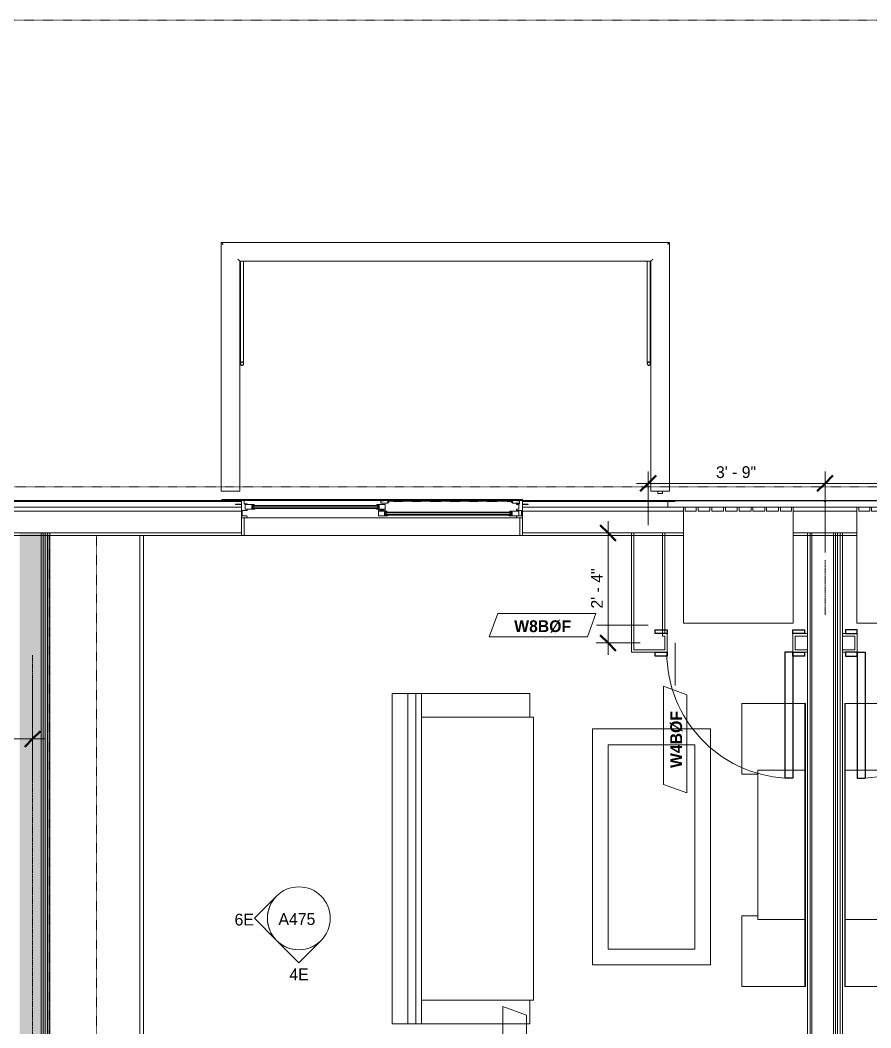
# Model space of a CAD drawing. Header units: inches. Extents: x -4010 to -1814, y 9846 to 12241.
# Drawn here: x -3341.9 to -3125.5, y 11984.5 to 12240.7 of the extents above; entities that cross this region are included whole.
import ezdxf

# ---------------------------------------------------------------- set-up
doc = ezdxf.new("R2010")
doc.units = ezdxf.units.IN
doc.header["$MEASUREMENT"] = 0
for name, pattern in [('Aligning Line 1_8_', [0.25, 0.125, -0.125]), ('Aligning Line 1_8__2_', [0.25, 0.125, -0.125]), ('Dash', [0.25, 0.125, -0.125]), ('Dash 3_32_', [0.1875, 0.09375, -0.09375])]:
    doc.linetypes.add(name, pattern=pattern)
for name, color, linetype, lineweight in [('0-1', 7, 'Continuous', 5), ('0-2', 7, 'Continuous', 9), ('A-ANNO-DIMS', 211, 'Continuous', 9), ('A-ANNO-DIMS-32', 211, 'Continuous', 9), ('A-DETL-1', 90, 'Dash 3_32_', 18), ('A-DETL-GENF-1', 7, 'Continuous', 9), ('A-DETL-GENF-2', 92, 'Continuous', 18), ('A-DETL-GENF-HDLN-1', 7, 'Dash', 9), ('A-DETL-GENF-HDLN-2', 1, 'Continuous', 18), ('A-DOOR', 31, 'Continuous', 18), ('A-DOOR-1', 7, 'Continuous', 9), ('A-DOOR-3', 31, 'Continuous', 9), ('A-DOOR-4', 31, 'Continuous', 30), ('A-DOOR-FRAM-1', 7, 'Continuous', 9), ('A-DOOR-FRAM-3', 31, 'Continuous', 30), ('A-FLOR-HRAL-1', 7, 'Continuous', 9), ('A-GENM-1', 7, 'Continuous', 9), ('A-GLAZ-2', 7, 'Continuous', 9), ('A-WALL', 113, 'Continuous', 18), ('A-WALL-1', 7, 'Continuous', 9), ('A-WALL-2', 250, 'Continuous', 18), ('A-WALL-3', 113, 'Continuous', 9), ('A-WALL-IDEN', 211, 'Continuous', 9), ('G-ANNO-SYMB', 111, 'Aligning Line 1_8_', 9), ('G-ANNO-SYMB-2', 147, 'Aligning Line 1_8__2_', 9), ('G-ANNO-SYMB-3', 111, 'Continuous', 9), ('I-FURN', 30, 'Continuous', 9), ('I-WALL-2', 241, 'Continuous', 5), ('I-WALL-3', 7, 'Continuous', 9), ('I-WALL-4', 2, 'Continuous', 9), ('Q-CASE', 31, 'Continuous', 9), ('Q-CASE-HDLN', 31, 'Dash', 9), ('S-BEAM-1', 7, 'Continuous', 9)]:
    doc.layers.add(name, color=color, linetype=linetype, lineweight=lineweight)
doc.styles.add('Century Gothic', font='ufonts.com_century-gothic.ttf', dxfattribs={"height": 3})
doc.styles.add('Century Gothic_B_1', font='GOTHICB.TTF', dxfattribs={"height": 3})
doc.dimstyles.new('OD_1__HACK_2', dxfattribs={"dimscale": 12, "dimtxt": 3.132505, "dimasz": 0.333333, "dimexe": 0.25, "dimexo": 0.166667, "dimgap": 0.041667, "dimtad": 1, "dimdec": 4, "dimrnd": 0.0625, "dimzin": 3, "dimdsep": 46, "dimlunit": 4, "dimtxsty": 'Century Gothic', "dimblk1": 'OBLIQUE', "dimblk2": 'OBLIQUE', "dimsah": 1, "dimcen": 0.09, "dimdle": 0.25, "dimazin": 0, "dimtfac": 1, "dimtdec": 4, "dimtix": 1, "dimtmove": 0, "dimatfit": 3, "dimfxl": 1, "dimtvp": 1, "dimtfill": 1, "dimfrac": 2, "dimtolj": 1, "dimtzin": 0, "dimarcsym": 2})
doc.dimstyles.new('OD_1__HACK_2_1', dxfattribs={"dimscale": 12, "dimtxt": 3.132505, "dimasz": 0.333333, "dimexe": 0.25, "dimexo": 0.166667, "dimgap": 0.041667, "dimtad": 1, "dimdec": 4, "dimrnd": 0.0625, "dimzin": 3, "dimdsep": 46, "dimlunit": 4, "dimtxsty": 'Century Gothic', "dimblk1": 'OBLIQUE', "dimblk2": 'OBLIQUE', "dimsah": 1, "dimcen": 0.09, "dimdle": 0.25, "dimazin": 0, "dimtfac": 1, "dimtdec": 4, "dimtix": 1, "dimtmove": 0, "dimatfit": 3, "dimfxl": 1, "dimtvp": 1, "dimtfill": 1, "dimfrac": 2, "dimtolj": 1, "dimtzin": 0, "dimarcsym": 2})

# ---------------------------------------------------------------- blocks, each defined once
blk = doc.blocks.new('Door-Sliding-Marvin-2_Panel_Patio_Door-Essential - ESSPD60610 - 2nd floor-3086103-UNIT PLANS - 2ND _ 3RD FLOOR')
at = {"layer": 'A-DETL-GENF-1'}
for p, q in [((-32.87, 2.97), (-32.87, 2.52)), ((-32.61, 2.97), (-32.61, 2.52))]:
    blk.add_line(p, q, dxfattribs=at)
at = {"layer": 'A-DETL-GENF-2'}
for p, q in [((-37.25, 3.44), (-37.25, 3.48)), ((-35.75, 3.48), (-37.25, 3.48)), ((-35.91, 3.44), (-37.25, 3.44)), ((-35.91, 3.44), (-35.91, 3.33)), ((-35.75, 3.33), (-35.91, 3.33)), ((-35, 4.53), (-35.75, 4.53)), ((-35.75, 4.53), (-35.75, 0.06)), ((-35, 3.56), (-35, 4.53)), ((-34.25, 3.56), (-35, 3.56)), ((-34.81, 3.44), (-32.46, 3.44)), ((-34.81, 2.19), (-34.81, 3.44)), ((-34.25, 3.44), (-34.25, 3.56)), ((-32.38, 3.12), (-33.09, 3.12)), ((-33.09, 3.12), (-33.09, 2.37)), ((-32.98, 2.97), (-32.98, 3.12)), ((-32.46, 3.44), (-32.38, 3.12)), ((-35.75, 0.06), (-34.25, 0.06)), ((-35.06, 0.03), (-35.75, 0.03)), ((-35.75, 0.03), (-35.75, -4.44)), ((-35.5, 1.88), (-35.5, 0.5)), ((-35.5, 1.88), (-34.25, 1.88)), ((-35.5, 0.5), (-34.39, 0.5)), ((-35.06, -4.44), (-35.06, 0.03)), ((-32.41, 2.19), (-34.81, 2.19)), ((-34.39, 0.5), (-34.25, 0.35)), ((-34.25, 1.88), (-34.25, 2.19)), ((-34.25, 0.06), (-34.25, 0.35)), ((-33.09, 2.37), (-32.34, 2.37)), ((-32.98, 2.52), (-32.98, 2.37)), ((-32.34, 2.25), (-32.41, 2.19)), ((-32.34, 2.37), (-32.34, 2.25)), ((35.06, 0.03), (35.06, -4.44)), ((35.75, 0.03), (35.06, 0.03)), ((35.75, -4.44), (35.75, 0.03)), ((-35.75, -4.44), (-35.06, -4.44)), ((35.06, -4.44), (35.75, -4.44))]:
    blk.add_line(p, q, dxfattribs=at)
at = {"layer": 'A-DETL-GENF-HDLN-1'}
blk.add_line((1.75, 4.19), (33.01, 4.19), dxfattribs=at)
at = {"layer": 'A-DETL-GENF-HDLN-2'}
for p, q in [((-32.87, 2.97), (-32.87, 2.52)), ((-32.61, 2.97), (-32.61, 2.52)), ((-1.29, 3.44), (-1.38, 3.12)), ((-1.38, 3.12), (-0.66, 3.12)), ((0.87, 3.44), (-1.29, 3.44)), ((-1.14, 2.97), (-1.14, 2.52)), ((-0.88, 2.97), (-0.88, 2.52)), ((-0.77, 2.97), (-0.77, 3.12)), ((-0.66, 3.12), (-0.66, 2.37)), ((-0.24, 4.3), (-0.24, 3.78)), ((0.34, 4.3), (-0.24, 4.3)), ((-0.24, 3.78), (1.51, 3.78)), ((0.6, 4.61), (0.34, 4.3)), ((1.35, 4.61), (0.6, 4.61)), ((0.87, 1.97), (0.87, 3.44)), ((1.35, 4.3), (1.35, 4.61)), ((1.35, 4.3), (1.51, 4.3)), ((1.51, 3.94), (1.51, 4.3)), ((1.71, 3.94), (1.51, 3.94)), ((1.51, 3.9), (1.75, 3.9)), ((1.51, 3.78), (1.51, 3.9)), ((1.64, 4.08), (1.64, 4.19)), ((1.75, 4.19), (1.64, 4.19)), ((1.64, 4.08), (1.71, 4.08)), ((1.71, 4.08), (1.71, 3.94)), ((1.75, 3.9), (1.75, 4.19)), ((33.01, 4.19), (33.12, 4.19)), ((33.01, 3.9), (33.01, 4.19)), ((33.25, 3.9), (33.01, 3.9)), ((33.12, 4.08), (33.05, 4.08)), ((33.05, 4.08), (33.05, 3.94)), ((33.05, 3.94), (33.25, 3.94)), ((33.12, 4.08), (33.12, 4.19)), ((33.25, 3.94), (33.25, 4.3)), ((33.41, 4.3), (33.25, 4.3)), ((33.25, 3.78), (33.25, 3.9)), ((35, 3.78), (33.25, 3.78)), ((33.41, 4.3), (33.41, 4.61)), ((33.41, 4.61), (34.16, 4.61)), ((34.16, 4.61), (34.42, 4.3)), ((34.25, 3.44), (34.25, 3.56)), ((34.25, 3.56), (35, 3.56)), ((34.81, 3.44), (34.25, 3.44)), ((34.42, 4.3), (35, 4.3)), ((34.81, 2.19), (34.81, 3.44)), ((35, 4.53), (35.75, 4.53)), ((35, 3.56), (35, 4.53)), ((35.75, 4.53), (35.75, 0.06)), ((35.75, 3.48), (37.25, 3.48)), ((35.75, 3.33), (35.9, 3.33)), ((35.9, 3.44), (35.9, 3.33)), ((35.9, 3.44), (37.25, 3.44)), ((37.25, 3.44), (37.25, 3.48)), ((-0.66, 2.37), (-1.41, 2.37)), ((-1.41, 2.37), (-1.41, 2.25)), ((-1.41, 2.25), (-1.34, 2.19)), ((-1.34, 2.19), (0.87, 2.19)), ((0.24, 2.07), (-0.88, 1.97)), ((-0.88, 0.5), (-0.88, 1.97)), ((-0.88, 1.75), (1.29, 1.75)), ((1.34, 0.5), (-0.88, 0.5)), ((-0.77, 2.52), (-0.77, 2.37)), ((-0.43, 1.93), (0.43, 2.01)), ((-0.43, 1.83), (-0.43, 1.93)), ((-0.24, 1.83), (-0.43, 1.83)), ((-0.24, 1.87), (0.87, 1.97)), ((-0.24, 1.87), (-0.24, 1.95)), ((-0.24, 1.76), (-0.24, 1.83)), ((0.24, 2.18), (0.24, 2.11)), ((0.24, 2.11), (0.43, 2.11)), ((0.24, 2.07), (0.24, 1.99)), ((0.43, 2.11), (0.43, 2.01)), ((0.66, 1.44), (0.66, 0.69)), ((1.37, 1.44), (0.66, 1.44)), ((0.66, 0.69), (1.41, 0.69)), ((0.77, 1.29), (0.77, 1.44)), ((0.77, 0.83), (0.77, 0.69)), ((0.88, 1.29), (0.88, 0.83)), ((1.14, 1.29), (1.14, 0.83)), ((1.29, 1.75), (1.37, 1.44)), ((1.41, 0.56), (1.34, 0.5)), ((1.41, 0.69), (1.41, 0.56)), ((33.16, 0.69), (32.41, 0.69)), ((32.41, 0.69), (32.41, 0.56)), ((32.41, 0.56), (32.47, 0.5)), ((32.52, 1.75), (32.44, 1.44)), ((32.44, 1.44), (33.16, 1.44)), ((32.47, 0.5), (34.84, 0.5)), ((34.84, 1.75), (32.52, 1.75)), ((32.68, 1.29), (32.68, 0.83)), ((32.93, 1.29), (32.93, 0.83)), ((33.04, 1.29), (33.04, 1.44)), ((33.04, 0.83), (33.04, 0.69)), ((33.16, 1.44), (33.16, 0.69)), ((34.81, 2.19), (34.25, 2.19)), ((34.25, 1.88), (34.25, 2.19)), ((35.5, 1.88), (34.25, 1.88)), ((34.39, 0.5), (34.25, 0.35)), ((34.25, 0.06), (34.25, 0.35)), ((35.75, 0.06), (34.25, 0.06)), ((35.5, 0.5), (34.39, 0.5)), ((34.84, 0.5), (34.84, 1.75)), ((35.5, 1.88), (35.5, 0.5))]:
    blk.add_line(p, q, dxfattribs=at)
at = {"layer": 'A-DOOR'}
for p, q in [((-32.98, 3.12), (-0.77, 3.12)), ((-32.98, 2.97), (-0.77, 2.97)), ((-32.98, 2.52), (-0.77, 2.52)), ((-32.98, 2.37), (-0.77, 2.37)), ((0.77, 1.44), (33.04, 1.44)), ((0.77, 1.29), (33.04, 1.29)), ((0.77, 0.83), (33.04, 0.83)), ((0.77, 0.69), (33.04, 0.69))]:
    blk.add_line(p, q, dxfattribs=at)
at = {"layer": 'A-DOOR-1'}
for p, q in [((-40.68, 4.69), (35.75, 4.69)), ((-40.68, 4.69), (-40.68, 4.44)), ((35.75, 4.44), (-40.68, 4.44)), ((35.75, 4.69), (35.75, 4.44))]:
    blk.add_line(p, q, dxfattribs=at)
at = {"layer": 'A-DOOR-FRAM-1'}
for p, q in [((35.75, 4.53), (-35.75, 4.53)), ((-35.75, 4.53), (-35.75, 0.06)), ((35.75, 0.06), (35.75, 4.53)), ((-35.75, 0.06), (35.75, 0.06))]:
    blk.add_line(p, q, dxfattribs=at)
blk = doc.blocks.new('Perforated Panel at Magic-Pak - hvac panel - 3rd floor-2505074-UNIT PLANS - 2ND _ 3RD FLOOR')
at = {"layer": 'A-GLAZ-2'}
for p, q in [((-19.01, -4.37), (19.01, -4.37)), ((-19.01, -4.44), (-19.01, -4.37)), ((19.01, -4.44), (-19.01, -4.44)), ((19.01, -4.37), (19.01, -4.44))]:
    blk.add_line(p, q, dxfattribs=at)
blk = doc.blocks.new('V-Series_EWC4_SPVU_RFA_2015 - 2ND AND 3RD FLOOR-2226480-UNIT PLANS - 2ND _ 3RD FLOOR')
at = {"layer": 'A-GENM-1'}
for p, q in [((-3829.54, 11737.59), (-3858.97, 11737.59)), ((-3858.97, 11737.59), (-3858.97, 11737.15)), ((-3858.97, 11734.36), (-3858.97, 11737.15)), ((-3858.97, 11737.15), (-3857.97, 11737.15)), ((-3857.97, 11737.15), (-3857.97, 11734.36)), ((-3829.54, 11709.71), (-3829.54, 11737.59)), ((-3857.97, 11734.36), (-3858.97, 11734.36)), ((-3858.97, 11734.36), (-3858.97, 11733.86)), ((-3858.97, 11730.87), (-3858.97, 11733.86)), ((-3858.97, 11733.86), (-3857.97, 11733.86)), ((-3857.97, 11733.86), (-3857.97, 11730.87)), ((-3857.97, 11730.87), (-3858.97, 11730.87)), ((-3858.97, 11730.87), (-3858.97, 11730.37)), ((-3858.97, 11727.39), (-3858.97, 11730.37)), ((-3858.97, 11730.37), (-3857.97, 11730.37)), ((-3857.97, 11730.37), (-3857.97, 11727.39)), ((-3857.97, 11727.39), (-3858.97, 11727.39)), ((-3858.97, 11727.39), (-3858.97, 11726.89)), ((-3858.97, 11723.9), (-3858.97, 11726.89)), ((-3858.97, 11726.89), (-3857.97, 11726.89)), ((-3857.97, 11726.89), (-3857.97, 11723.9)), ((-3857.97, 11723.9), (-3858.97, 11723.9)), ((-3858.97, 11723.9), (-3858.97, 11723.4)), ((-3858.97, 11720.42), (-3858.97, 11723.4)), ((-3858.97, 11723.4), (-3857.97, 11723.4)), ((-3857.97, 11723.4), (-3857.97, 11720.42)), ((-3857.97, 11720.42), (-3858.97, 11720.42)), ((-3858.97, 11720.42), (-3858.97, 11719.92)), ((-3858.97, 11716.93), (-3858.97, 11719.92)), ((-3858.97, 11719.92), (-3857.97, 11719.92)), ((-3857.97, 11719.92), (-3857.97, 11716.93)), ((-3857.97, 11716.93), (-3858.97, 11716.93)), ((-3858.97, 11716.93), (-3858.97, 11716.43)), ((-3858.97, 11713.45), (-3858.97, 11716.43)), ((-3858.97, 11716.43), (-3857.97, 11716.43)), ((-3857.97, 11716.43), (-3857.97, 11713.45)), ((-3857.97, 11713.45), (-3858.97, 11713.45)), ((-3858.97, 11713.45), (-3858.97, 11712.95)), ((-3858.97, 11710.15), (-3858.97, 11712.95)), ((-3858.97, 11712.95), (-3857.97, 11712.95)), ((-3857.97, 11712.95), (-3857.97, 11710.15)), ((-3857.97, 11710.15), (-3858.97, 11710.15)), ((-3858.97, 11710.15), (-3858.97, 11709.71)), ((-3858.97, 11709.71), (-3829.54, 11709.71))]:
    blk.add_line(p, q, dxfattribs=at)
blk = doc.blocks.new('Railing - Baluster_01-V1-UNIT PLANS - 2ND _ 3RD FLOOR')
at = {"layer": 'A-FLOR-HRAL-1'}
for p, q in [((-0.59, 1.18), (0.59, 1.18)), ((-0.59, 0.59), (-0.59, 1.18)), ((0.59, 1.18), (0.59, 0.59))]:
    blk.add_line(p, q, dxfattribs=at)
blk = doc.blocks.new('Railing - Railing-2700264-UNIT PLANS - 2ND _ 3RD FLOOR')
at = {"layer": 'A-FLOR-HRAL-1'}
for p, q in [((-3176.67, 12184.2), (-3290.72, 12184.2)), ((-3290.72, 12184.2), (-3290.72, 12120.95)), ((-3176.67, 12120.95), (-3176.67, 12184.2)), ((-3286, 12179.48), (-3181.4, 12179.48)), ((-3286, 12120.95), (-3286, 12179.48)), ((-3181.4, 12179.48), (-3181.4, 12120.95)), ((-3290.25, 12120.95), (-3290.72, 12120.95)), ((-3286.47, 12120.95), (-3290.25, 12120.95)), ((-3286, 12120.95), (-3286.47, 12120.95)), ((-3180.93, 12120.95), (-3181.4, 12120.95)), ((-3177.15, 12120.95), (-3180.93, 12120.95)), ((-3176.67, 12120.95), (-3177.15, 12120.95))]:
    blk.add_line(p, q, dxfattribs=at)
for points, knots in [([(-3290.72, 12184.2), (-3290.72, 12184.2), (-3290.72, 12184.19), (-3290.69, 12184.17), (-3290.66, 12184.14), (-3290.63, 12184.11), (-3290.61, 12184.08), (-3290.58, 12184.06), (-3290.54, 12184.02), (-3290.5, 12183.97), (-3290.46, 12183.94), (-3290.42, 12183.9), (-3290.35, 12183.83), (-3290.29, 12183.77), (-3290.25, 12183.73)], [0, 0, 0, 0, 0.166667, 0.25, 0.333333, 0.416667, 0.458333, 0.5, 0.583333, 0.666667, 0.708333, 0.75, 0.833333, 1, 1, 1, 1]), ([(-3176.67, 12184.2), (-3176.67, 12184.2), (-3176.68, 12184.19), (-3176.71, 12184.17), (-3176.74, 12184.14), (-3176.77, 12184.11), (-3176.79, 12184.08), (-3176.82, 12184.06), (-3176.86, 12184.02), (-3176.9, 12183.97), (-3176.94, 12183.94), (-3176.98, 12183.9), (-3177.04, 12183.83), (-3177.11, 12183.77), (-3177.15, 12183.73)], [0, 0, 0, 0, 0.166667, 0.25, 0.333333, 0.416667, 0.458333, 0.5, 0.583333, 0.666667, 0.708333, 0.75, 0.833333, 1, 1, 1, 1]), ([(-3286.47, 12179.95), (-3286.43, 12179.91), (-3286.37, 12179.85), (-3286.29, 12179.77), (-3286.24, 12179.72), (-3286.21, 12179.69), (-3286.18, 12179.65), (-3286.14, 12179.62), (-3286.12, 12179.59), (-3286.09, 12179.57), (-3286.06, 12179.54), (-3286.03, 12179.51), (-3286.01, 12179.49), (-3286, 12179.48), (-3286, 12179.48)], [0, 0, 0, 0, 0.166667, 0.25, 0.333333, 0.375, 0.416667, 0.5, 0.541667, 0.583333, 0.666667, 0.75, 0.833333, 1, 1, 1, 1]), ([(-3180.93, 12179.95), (-3180.97, 12179.91), (-3181.03, 12179.85), (-3181.11, 12179.77), (-3181.15, 12179.72), (-3181.19, 12179.69), (-3181.22, 12179.65), (-3181.25, 12179.62), (-3181.28, 12179.59), (-3181.31, 12179.57), (-3181.34, 12179.54), (-3181.36, 12179.51), (-3181.39, 12179.49), (-3181.4, 12179.48), (-3181.4, 12179.48)], [0, 0, 0, 0, 0.166667, 0.25, 0.333333, 0.375, 0.416667, 0.5, 0.541667, 0.583333, 0.666667, 0.75, 0.833333, 1, 1, 1, 1])]:
    blk.add_open_spline(points, degree=3, knots=knots, dxfattribs=at)
at = {"rotation": 180}
blk.add_blockref('Railing - Baluster_01-V1-UNIT PLANS - 2ND _ 3RD FLOOR', (-3179.04, 12121.54), dxfattribs=at)
blk = doc.blocks.new('Walls 123 - Walls 1-2567745-UNIT PLANS - 2ND _ 3RD FLOOR')
at = {"layer": 'S-BEAM-1'}
for p, q in [((-3182.33, 12179.48), (-3182.33, 12153.38)), ((-3181.58, 12153.38), (-3181.58, 12179.48))]:
    blk.add_line(p, q, dxfattribs=at)
at = {"layer": 'S-BEAM-1', "flags": 128}
for points in [[(-3181.58, 12153.38), (-3181.59, 12153.48), (-3181.62, 12153.58), (-3181.68, 12153.67), (-3181.74, 12153.73), (-3181.82, 12153.78), (-3181.91, 12153.81), (-3182, 12153.81), (-3182.09, 12153.78), (-3182.17, 12153.73), (-3182.24, 12153.67), (-3182.29, 12153.58), (-3182.32, 12153.48), (-3182.33, 12153.38)], [(-3182.33, 12153.38), (-3182.32, 12153.28), (-3182.29, 12153.18), (-3182.24, 12153.09), (-3182.17, 12153.02), (-3182.09, 12152.97), (-3182, 12152.95), (-3181.91, 12152.95), (-3181.82, 12152.97), (-3181.74, 12153.02), (-3181.68, 12153.09), (-3181.62, 12153.18), (-3181.59, 12153.28), (-3181.58, 12153.38)]]:
    blk.add_lwpolyline(points, dxfattribs=at)
blk = doc.blocks.new('Walls 124 - Walls 1-2567764-UNIT PLANS - 2ND _ 3RD FLOOR')
at = {"layer": 'S-BEAM-1'}
for p, q in [((-3285.83, 12179.48), (-3285.83, 12153.38)), ((-3285.08, 12153.38), (-3285.08, 12179.48))]:
    blk.add_line(p, q, dxfattribs=at)
at = {"layer": 'S-BEAM-1', "flags": 128}
for points in [[(-3285.08, 12153.38), (-3285.09, 12153.48), (-3285.12, 12153.58), (-3285.17, 12153.67), (-3285.24, 12153.73), (-3285.32, 12153.78), (-3285.41, 12153.81), (-3285.5, 12153.81), (-3285.58, 12153.78), (-3285.66, 12153.73), (-3285.73, 12153.67), (-3285.78, 12153.58), (-3285.81, 12153.48), (-3285.83, 12153.38)], [(-3285.83, 12153.38), (-3285.81, 12153.28), (-3285.78, 12153.18), (-3285.73, 12153.09), (-3285.66, 12153.02), (-3285.58, 12152.97), (-3285.5, 12152.95), (-3285.41, 12152.95), (-3285.32, 12152.97), (-3285.24, 12153.02), (-3285.17, 12153.09), (-3285.12, 12153.18), (-3285.09, 12153.28), (-3285.08, 12153.38)]]:
    blk.add_lwpolyline(points, dxfattribs=at)
blk = doc.blocks.new('CTR - 1st Phase - Shell_rvt-1-UNIT PLANS - 2ND _ 3RD FLOOR')
at = {"layer": 'A-WALL-1'}
for p, q in [((-3290.54, 12118.59), (-3367.59, 12118.59)), ((-3175.34, 12118.59), (-3214.11, 12118.59)), ((-3177.09, 12116.84), (-3177.09, 12118.34)), ((-3177.09, 12118.34), (-3175.34, 12118.34)), ((-3175.34, 12118.34), (-3175.34, 12118.53)), ((-3136.94, 12118.59), (-3137.31, 12118.59)), ((-3137.31, 12118.53), (-3137.31, 12118.34)), ((-3137.31, 12118.34), (-3136.94, 12118.34)), ((-3136.94, 12118.34), (-3136.94, 12118.53)), ((-3173.12, 12116.84), (-3177.09, 12116.84)), ((-3173.12, 12109.71), (-3173.12, 12116.84)), ((-3129, 12116.84), (-3145.25, 12116.84)), ((-3145.25, 12116.84), (-3145.25, 12109.71)), ((-3129, 12109.71), (-3129, 12116.84)), ((-3285.61, 12114.18), (-3285.61, 12114.21)), ((-3214.11, 12114.21), (-3214.11, 12114.18)), ((-3370.11, 12109.71), (-3285.61, 12109.71)), ((-3214.8, 12109.71), (-3284.92, 12109.71)), ((-3214.11, 12109.71), (-3173.12, 12109.71)), ((-3145.25, 12109.71), (-3129, 12109.71))]:
    blk.add_line(p, q, dxfattribs=at)
at = {"layer": 'A-WALL-2'}
for p, q in [((-3285.61, 12118.34), (-3370.11, 12118.34)), ((-3177.09, 12118.34), (-3214.11, 12118.34)), ((-3285.61, 12116.84), (-3370.11, 12116.84)), ((-3285.61, 12115.84), (-3370.11, 12115.84)), ((-3177.09, 12116.84), (-3214.11, 12116.84)), ((-3173.12, 12115.84), (-3214.11, 12115.84)), ((-3129, 12115.84), (-3145.25, 12115.84)), ((-3285.61, 12110.34), (-3370.11, 12110.34)), ((-3173.12, 12110.34), (-3214.11, 12110.34)), ((-3129, 12110.34), (-3145.25, 12110.34))]:
    blk.add_line(p, q, dxfattribs=at)
at = {"layer": '0-2'}
for name, p in [('Railing - Railing-2700264-UNIT PLANS - 2ND _ 3RD FLOOR', (0, 0)), ('Walls 124 - Walls 1-2567764-UNIT PLANS - 2ND _ 3RD FLOOR', (0, 0)), ('Walls 123 - Walls 1-2567745-UNIT PLANS - 2ND _ 3RD FLOOR', (0, 0)), ('Door-Sliding-Marvin-2_Panel_Patio_Door-Essential - ESSPD60610 - 2nd floor-3086103-UNIT PLANS - 2ND _ 3RD FLOOR', (-3249.86, 12114.15))]:
    blk.add_blockref(name, p, dxfattribs=at)
for name, p, rotation in [('Perforated Panel at Magic-Pak - hvac panel - 3rd floor-2505074-UNIT PLANS - 2ND _ 3RD FLOOR', (-3156.32, 12114.15), 180), ('Perforated Panel at Magic-Pak - hvac panel - 3rd floor-2505074-UNIT PLANS - 2ND _ 3RD FLOOR', (-3117.92, 12114.15), 180), ('V-Series_EWC4_SPVU_RFA_2015 - 2ND AND 3RD FLOOR-2226480-UNIT PLANS - 2ND _ 3RD FLOOR', (-14882.84, 8257.87), 269.9999999999999), ('V-Series_EWC4_SPVU_RFA_2015 - 2ND AND 3RD FLOOR-2226480-UNIT PLANS - 2ND _ 3RD FLOOR', (-14838.71, 8257.87), 269.9999999999999)]:
    blk.add_blockref(name, p, dxfattribs=dict(at, rotation=rotation))
blk = doc.blocks.new('CTR - 1st Phase - Common Walls_rvt-1-UNIT PLANS - 2ND _ 3RD FLOOR')
at = {"layer": 'I-WALL-2'}
for points in [[(-3342.04, 11724.74), (-3336.54, 11724.74), (-3336.54, 12110.34), (-3342.04, 12110.34), (-3342.04, 11725.36)], [(-3336.54, 11724.74), (-3336.04, 11724.74), (-3336.04, 12110.34), (-3336.54, 12110.34), (-3336.54, 11725.36)], [(-3336.04, 11724.74), (-3335.54, 11724.74), (-3335.54, 12110.34), (-3336.04, 12110.34), (-3336.04, 11725.36)], [(-3335.54, 11724.74), (-3334.91, 11724.74), (-3334.91, 12110.34), (-3335.54, 12110.34), (-3335.54, 11725.36)], [(-3334.91, 11725.36), (-3334.29, 11725.36), (-3334.29, 12110.34), (-3334.91, 12110.34), (-3334.91, 11726.32)]]:
    blk.add_hatch(color=256, dxfattribs=at).paths.add_polyline_path(points, flags=0)
at = {"layer": 'A-WALL-2'}
for p, q in [((-3336.54, 11725.36), (-3336.54, 12110.34)), ((-3336.04, 11725.36), (-3336.04, 12110.34)), ((-3335.54, 11725.36), (-3335.54, 12110.34)), ((-3334.91, 11725.36), (-3334.91, 12110.34)), ((-3140.94, 11743.36), (-3140.94, 12110.34)), ((-3140.44, 11743.36), (-3140.44, 12110.34)), ((-3134.94, 11743.36), (-3134.94, 12110.34)), ((-3134.44, 11743.36), (-3134.44, 12110.34)), ((-3133.94, 11743.36), (-3133.94, 12110.34)), ((-3133.31, 11743.36), (-3133.31, 12110.34))]:
    blk.add_line(p, q, dxfattribs=at)
at = {"layer": 'I-WALL-3'}
for p, q in [((-3334.29, 12110.34), (-3343.16, 12110.34)), ((-3334.29, 11761.49), (-3334.29, 12110.34)), ((-3141.56, 12110.34), (-3141.56, 11743.36)), ((-3132.69, 12110.34), (-3141.56, 12110.34)), ((-3132.69, 11743.36), (-3132.69, 12110.34))]:
    blk.add_line(p, q, dxfattribs=at)
blk = doc.blocks.new('CTR - 1st Phase - Structure_rvt-1-UNIT PLANS - 2ND _ 3RD FLOOR')
at = {"layer": 'G-ANNO-SYMB-2'}
blk.add_line((-1904.06, 12122.03), (-3864.19, 12122.03), dxfattribs=at)
blk = doc.blocks.new('Entertainment_Center_14771 - Entertainment_Center_14771-3403083-UNIT PLANS - 2ND _ 3RD FLOOR')
at = {"layer": 'I-FURN'}
for p, q in [((-18, 10), (-36, 10)), ((-36, 10), (-36, -6)), ((-34.85, 10.03), (-35.34, 10.03)), ((-35.34, 10.03), (-35.34, 10)), ((-34.85, 10), (-34.85, 10.03)), ((-18.66, 10.03), (-19.66, 10.03)), ((-19.66, 10.03), (-19.66, 10)), ((-18.66, 10), (-18.66, 10.03)), ((-18, 6), (-18, 10)), ((36, 10), (18, 10)), ((18, 10), (18, 6)), ((18.66, 10.03), (18.66, 10)), ((19.66, 10.03), (18.66, 10.03)), ((19.66, 10), (19.66, 10.03)), ((35.34, 10.03), (34.85, 10.03)), ((34.85, 10.03), (34.85, 10)), ((35.34, 10), (35.34, 10.03)), ((36, -6), (36, 10)), ((19, 6), (-19, 6)), ((-19, 6), (-19, -6)), ((19, -6), (19, 6)), ((-36, -6), (-19, -6)), ((-36, -6.12), (-36, -6)), ((-36, -6), (-19, -6)), ((-19, -6.12), (-36, -6.12)), ((-19, -6), (19, -6)), ((-19, -6.12), (-19, -6)), ((-19, -6), (19, -6)), ((19, -6.12), (-19, -6.12)), ((19, -6), (36, -6)), ((19, -6), (19, -6.12)), ((19, -6), (36, -6)), ((36, -6.12), (19, -6.12)), ((36, -6.12), (36, -6))]:
    blk.add_line(p, q, dxfattribs=at)
blk = doc.blocks.new('Entertainment_Center_14771 - Entertainment_Center_14771-1352616-UNIT PLANS - 2ND _ 3RD FLOOR')
at = {"layer": 'I-FURN'}
for p, q in [((-36, 6.12), (-19, 6.12)), ((-36, 6), (-36, 6.12)), ((-19, 6), (-36, 6)), ((-19, 6), (-36, 6)), ((-36, 6), (-36, -10)), ((-19, 6.12), (19, 6.12)), ((-19, 6), (-19, 6.12)), ((19, 6), (-19, 6)), ((19, 6), (-19, 6)), ((-19, 6), (-19, -6)), ((19, 6.12), (36, 6.12)), ((19, 6.12), (19, 6)), ((36, 6), (19, 6)), ((19, -6), (19, 6)), ((36, 6), (19, 6)), ((36, 6), (36, 6.12)), ((36, -10), (36, 6)), ((-19, -6), (19, -6)), ((-18, -10), (-18, -6)), ((18, -6), (18, -10)), ((-36, -10), (-18, -10)), ((-35.34, -10), (-35.34, -10.03)), ((-35.34, -10.03), (-34.85, -10.03)), ((-34.85, -10.03), (-34.85, -10)), ((-19.66, -10), (-19.66, -10.03)), ((-19.66, -10.03), (-18.66, -10.03)), ((-18.66, -10.03), (-18.66, -10)), ((18, -10), (36, -10)), ((18.66, -10), (18.66, -10.03)), ((18.66, -10.03), (19.66, -10.03)), ((19.66, -10.03), (19.66, -10)), ((34.85, -10), (34.85, -10.03)), ((34.85, -10.03), (35.34, -10.03)), ((35.34, -10.03), (35.34, -10))]:
    blk.add_line(p, q, dxfattribs=at)
blk = doc.blocks.new('Couch-Both_Arms-Generic - 1-1352606-UNIT PLANS - 2ND _ 3RD FLOOR')
at = {"layer": 'I-FURN'}
for p, q in [((42, 17.5), (-42, 17.5)), ((-42, 17.5), (-42, 13.5)), ((42, 13.5), (42, 17.5)), ((-42, 13.5), (42, 13.5)), ((42, 13.5), (-42, 13.5)), ((-42, 13.5), (-42, 10)), ((42, 10), (42, 13.5)), ((-42, 11.5), (42, 11.5)), ((-42, 10), (-42, -17.5)), ((-42, 10), (42, 10)), ((-36, -17.5), (-36, 10)), ((36, 10), (36, -17.5)), ((42, -17.5), (42, 10)), ((-42, -17.5), (-36, -17.5)), ((-36, -17.5), (-36, -18.5)), ((36, -18.5), (36, -17.5)), ((36, -17.5), (42, -17.5)), ((-36, -18.5), (36, -18.5))]:
    blk.add_line(p, q, dxfattribs=at)
blk = doc.blocks.new('Table-Coffee - one-1352608-UNIT PLANS - 2ND _ 3RD FLOOR')
at = {"layer": 'I-FURN'}
for p, q in [((30.72, 18.75), (-29.28, 18.75)), ((-29.28, 18.75), (-29.28, -11.25)), ((30.72, -11.25), (30.72, 18.75)), ((-25.28, -7.25), (-25.28, 14.75)), ((-25.28, 14.75), (26.72, 14.75)), ((26.72, 14.75), (26.72, -7.25)), ((26.72, -7.25), (-25.28, -7.25)), ((-29.28, -11.25), (30.72, -11.25))]:
    blk.add_line(p, q, dxfattribs=at)
blk = doc.blocks.new('SWING - SINGLE - FLUSH - 32_ x 80_ - MAGIC PAK DOOR - ACOUSTICAL SEAL-3931467-UNIT PLANS - 2ND _ 3RD FLOOR')
at = {"layer": 'A-DOOR-3'}
blk.add_arc((16, 2.37), 32.07, 93.5759, 180, dxfattribs=at)
at = {"layer": 'A-DOOR-4'}
for p, q in [((14, 2.37), (14, 34.38)), ((16, 34.38), (14, 34.38)), ((16, 2.37), (16, 34.38)), ((16, 2.37), (14, 2.37))]:
    blk.add_line(p, q, dxfattribs=at)
at = {"layer": 'A-DOOR-FRAM-3'}
for p, q in [((-16, 3.37), (-19, 3.37)), ((-19, 3.37), (-19, 2.37)), ((-16, 2.37), (-16, 3.37)), ((19, 3.37), (16, 3.37)), ((16, 3.37), (16, 2.37)), ((19, 2.37), (19, 3.37)), ((-19, 2.37), (-16, 2.37)), ((16, 2.37), (19, 2.37)), ((-16, -2.38), (-19, -2.38)), ((-19, -2.38), (-19, -3.38)), ((-16, -3.38), (-16, -2.38)), ((19, -2.38), (16, -2.38)), ((16, -2.38), (16, -3.38)), ((19, -3.38), (19, -2.38)), ((-19, -3.38), (-16, -3.38)), ((16, -3.38), (19, -3.38))]:
    blk.add_line(p, q, dxfattribs=at)
blk = doc.blocks.new('SWING - SINGLE - FLUSH - 32_ x 80_ - MAGIC PAK DOOR - ACOUSTICAL SEAL-3930378-UNIT PLANS - 2ND _ 3RD FLOOR')
at = {"layer": 'A-DOOR-3'}
blk.add_arc((16, -2.37), 32.07, 180, 266.4241, dxfattribs=at)
at = {"layer": 'A-DOOR-4'}
for p, q in [((14, -2.37), (14, -34.38)), ((16, -2.37), (14, -2.37)), ((16, -2.37), (16, -34.38)), ((16, -34.38), (14, -34.38))]:
    blk.add_line(p, q, dxfattribs=at)
at = {"layer": 'A-DOOR-FRAM-3'}
for p, q in [((-19, 2.38), (-19, 3.38)), ((-19, 3.38), (-16, 3.38)), ((-16, 3.38), (-16, 2.38)), ((16, 2.38), (16, 3.38)), ((16, 3.38), (19, 3.38)), ((19, 3.38), (19, 2.38)), ((-16, 2.38), (-19, 2.38)), ((19, 2.38), (16, 2.38)), ((-19, -2.37), (-16, -2.37)), ((-19, -3.37), (-19, -2.37)), ((-16, -2.37), (-16, -3.37)), ((16, -2.37), (19, -2.37)), ((16, -3.37), (16, -2.37)), ((19, -2.37), (19, -3.37)), ((-16, -3.37), (-19, -3.37)), ((19, -3.37), (16, -3.37))]:
    blk.add_line(p, q, dxfattribs=at)
blk = doc.blocks.new('OD_CW_Base Cabinet - OD_CW_Base Cabinet-3857764-UNIT PLANS - 2ND _ 3RD FLOOR')
at = {"layer": 'Q-CASE'}
for p, q in [((0.74, 0), (191.34, 0)), ((0.74, 0), (191.34, 0)), ((191.34, -1), (0.74, -1)), ((0.74, -1), (191.34, -1))]:
    blk.add_line(p, q, dxfattribs=at)
blk = doc.blocks.new('OD_CW_Upper Cabinet - OD_CW_Upper Cabinet-3856839-UNIT PLANS - 2ND _ 3RD FLOOR')
at = {"layer": 'Q-CASE-HDLN'}
for p, q in [((0.74, -24), (0.74, -12)), ((0.74, -12), (191.34, -12)), ((191.34, -12), (191.34, -24)), ((191.34, -24), (0.74, -24))]:
    blk.add_line(p, q, dxfattribs=at)
blk = doc.blocks.new('Elevation - Filled Arrow-152140-UNIT PLANS - 2ND _ 3RD FLOOR')
at = {"layer": 'G-ANNO-SYMB-3'}
for start, end in [(360, 180), (180, 360)]:
    blk.add_arc((0, 0), 0.25, start, end, dxfattribs=at)
blk = doc.blocks.new('Elevation - Filled Arrow-151867-UNIT PLANS - 2ND _ 3RD FLOOR')
at = {"layer": 'G-ANNO-SYMB-3'}
for p, q in [((0, 0.3536), (-0.1768, 0.1768)), ((0.1768, 0.1768), (0, 0.3536))]:
    blk.add_line(p, q, dxfattribs=at)
blk.add_arc((0, 0), 0.25, 45, 135, dxfattribs=at)
blk = doc.blocks.new('DIMBLOCK132-UNIT PLANS - 2ND _ 3RD FLOOR')
at = {"layer": 'A-ANNO-DIMS-32', "lineweight": 50}
for p, q in [((-3482.72, 12057.94), (-3480.72, 12059.94)), ((-3338.72, 12057.94), (-3336.72, 12059.94)), ((-3482.72, 12057.94), (-3484.72, 12055.94)), ((-3338.72, 12057.94), (-3340.72, 12055.94))]:
    blk.add_line(p, q, dxfattribs=at)
at = {"layer": 'A-ANNO-DIMS-32'}
for p, q in [((-3482.72, 12058.77), (-3482.72, 12054.94)), ((-3482.72, 12057.94), (-3482.72, 12058.77)), ((-3482.72, 12057.94), (-3335.72, 12057.94)), ((-3338.72, 12058.77), (-3338.72, 12054.94)), ((-3338.72, 12057.94), (-3338.72, 12058.77))]:
    blk.add_line(p, q, dxfattribs=at)
at = {"layer": 'A-ANNO-DIMS-32', "color": 0, "insert": (-3417.14, 12062.29), "char_height": 3, "width": 15.394, "attachment_point": 1, "line_spacing_factor": 0.984502, "style": 'Century Gothic', "bg_fill": 3, "box_fill_scale": 1.25, "bg_fill_color": 256, "bg_fill_true_color": 13158600, "bg_fill_transparency": 0}
blk.add_mtext('12\' - 0"', dxfattribs=at)
blk = doc.blocks.new('_Oblique')
at = {"color": 0, "linetype": 'ByBlock', "lineweight": -2}
blk.add_line((-0.5, -0.5), (0.5, 0.5), dxfattribs=at)
blk = doc.blocks.new('DIMBLOCK291-UNIT PLANS - 2ND _ 3RD FLOOR')
at = {"layer": 'A-ANNO-DIMS-32'}
for p, q in [((-3137.12, 12105.36), (-3137.12, 12125.94)), ((-3092.12, 12112.34), (-3092.12, 12125.94)), ((-3140.12, 12122.94), (-3089.12, 12122.94)), ((-3137.12, 12122.94), (-3137.12, 12105.36)), ((-3092.12, 12122.94), (-3092.12, 12112.34))]:
    blk.add_line(p, q, dxfattribs=at)
at = {"layer": 'A-ANNO-DIMS-32', "lineweight": 50}
for p, q in [((-3137.12, 12122.94), (-3139.12, 12120.94)), ((-3137.12, 12122.94), (-3135.12, 12124.94)), ((-3092.12, 12122.94), (-3094.12, 12120.94)), ((-3092.12, 12122.94), (-3090.12, 12124.94))]:
    blk.add_line(p, q, dxfattribs=at)
at = {"layer": 'A-ANNO-DIMS-32', "color": 0, "insert": (-3119.87, 12127.29), "char_height": 3, "width": 12.5897, "attachment_point": 1, "line_spacing_factor": 0.984502, "style": 'Century Gothic', "bg_fill": 3, "box_fill_scale": 1.25, "bg_fill_color": 256, "bg_fill_true_color": 13158600, "bg_fill_transparency": 0}
blk.add_mtext('3\' - 9"', dxfattribs=at)
blk = doc.blocks.new('DIMBLOCK294-UNIT PLANS - 2ND _ 3RD FLOOR')
at = {"layer": 'A-ANNO-DIMS-32'}
for p, q in [((-3182.12, 12112.34), (-3182.12, 12125.94)), ((-3137.12, 12105.36), (-3137.12, 12125.94)), ((-3134.12, 12122.94), (-3185.12, 12122.94)), ((-3182.12, 12122.94), (-3182.12, 12112.34)), ((-3137.12, 12122.94), (-3137.12, 12105.36))]:
    blk.add_line(p, q, dxfattribs=at)
at = {"layer": 'A-ANNO-DIMS-32', "lineweight": 50}
for p, q in [((-3182.12, 12122.94), (-3184.12, 12120.94)), ((-3182.12, 12122.94), (-3180.12, 12124.94)), ((-3137.12, 12122.94), (-3139.12, 12120.94)), ((-3137.12, 12122.94), (-3135.12, 12124.94))]:
    blk.add_line(p, q, dxfattribs=at)
at = {"layer": 'A-ANNO-DIMS-32', "color": 0, "insert": (-3164.87, 12127.29), "char_height": 3, "width": 12.5897, "attachment_point": 1, "line_spacing_factor": 0.984502, "style": 'Century Gothic', "bg_fill": 3, "box_fill_scale": 1.25, "bg_fill_color": 256, "bg_fill_true_color": 13158600, "bg_fill_transparency": 0}
blk.add_mtext('3\' - 9"', dxfattribs=at)
blk = doc.blocks.new('DIMBLOCK320-UNIT PLANS - 2ND _ 3RD FLOOR')
at = {"layer": 'A-ANNO-DIMS-32'}
for p, q in [((-3192.3, 12113.34), (-3192.3, 12079.34)), ((-3188.37, 12110.34), (-3195.3, 12110.34)), ((-3192.3, 12110.34), (-3188.37, 12110.34)), ((-3184.12, 12082.34), (-3195.3, 12082.34)), ((-3192.3, 12082.34), (-3184.12, 12082.34))]:
    blk.add_line(p, q, dxfattribs=at)
at = {"layer": 'A-ANNO-DIMS-32', "lineweight": 50}
for p, q in [((-3192.3, 12110.34), (-3194.3, 12112.34)), ((-3192.3, 12110.34), (-3190.3, 12108.34)), ((-3192.3, 12082.34), (-3194.3, 12084.34)), ((-3192.3, 12082.34), (-3190.3, 12080.34))]:
    blk.add_line(p, q, dxfattribs=at)
at = {"layer": 'A-ANNO-DIMS-32', "color": 0, "insert": (-3196.65, 12091.09), "char_height": 3, "width": 12.5897, "attachment_point": 1, "rotation": 90, "line_spacing_factor": 0.984502, "style": 'Century Gothic', "bg_fill": 3, "box_fill_scale": 1.25, "bg_fill_color": 256, "bg_fill_true_color": 13158600, "bg_fill_transparency": 0}
blk.add_mtext('2\' - 4"', dxfattribs=at)
blk = doc.blocks.new('Wall Tag - Arch Wall-3956453-UNIT PLANS - 2ND _ 3RD FLOOR')
at = {"layer": 'A-WALL-IDEN'}
for p, q in [((-0.3561, 0.0937), (-0.4244, -0.0937)), ((0.4244, 0.0937), (-0.3561, 0.0937)), ((0.3561, -0.0937), (0.4244, 0.0937)), ((-0.4244, -0.0937), (0.3561, -0.0937))]:
    blk.add_line(p, q, dxfattribs=at)

msp = doc.modelspace()

# ---------------------------------------------------------------- linework, layer by layer
at = {"layer": 'A-DETL-1'}
for p, q in [((-3137.12374, 12103.36352), (-3137.12374, 12089.36352)), ((-3137.12374, 12103.36352), (-3137.12374, 12089.36352)), ((-3338.72374, 11725.3644), (-3338.72374, 12079.3644)), ((-3338.72374, 12073.1644), (-3338.72374, 12047.7894))]:
    msp.add_line(p, q, dxfattribs=at)
at = {"layer": 'A-WALL'}
for p, q in [((-3185.74874, 12080.5894), (-3185.74874, 12110.3394)), ((-3178.49874, 12084.0894), (-3178.49874, 12110.3394)), ((-3177.87374, 12084.0894), (-3178.49874, 12084.0894)), ((-3141.56124, 12084.0894), (-3144.68624, 12084.0894)), ((-3144.68624, 12084.0894), (-3144.68624, 12080.5894)), ((-3129.56124, 12084.0894), (-3132.68624, 12084.0894)), ((-3129.56124, 12080.5894), (-3129.56124, 12084.0894)), ((-3177.87374, 12080.5894), (-3185.74874, 12080.5894)), ((-3144.68624, 12080.5894), (-3141.56124, 12080.5894)), ((-3132.68624, 12080.5894), (-3129.56124, 12080.5894))]:
    msp.add_line(p, q, dxfattribs=at)
at = {"layer": 'A-WALL-3'}
for p, q in [((-3177.31124, 12084.7144), (-3177.87374, 12084.7144)), ((-3177.31124, 12079.9644), (-3177.31124, 12084.7144)), ((-3141.56124, 12084.7144), (-3145.31124, 12084.7144)), ((-3145.31124, 12084.7144), (-3145.31124, 12079.9644)), ((-3141.56124, 12079.9644), (-3141.56124, 12084.7144)), ((-3128.93624, 12084.7144), (-3132.68624, 12084.7144)), ((-3132.68624, 12084.7144), (-3132.68624, 12079.9644)), ((-3128.93624, 12079.9644), (-3128.93624, 12084.7144)), ((-3177.87374, 12084.0894), (-3177.87374, 12080.5894)), ((-3177.87374, 12079.9644), (-3177.31124, 12079.9644)), ((-3145.31124, 12079.9644), (-3141.56124, 12079.9644)), ((-3132.68624, 12079.9644), (-3128.93624, 12079.9644))]:
    msp.add_line(p, q, dxfattribs=at)
at = {"layer": 'A-WALL-IDEN'}
msp.add_line((-3175.24489, 12082.3394), (-3175.24489, 12071.49624), dxfattribs=at)
at = {"layer": 'G-ANNO-SYMB'}
msp.add_line((-1813.52288, 12240.74859), (-4009.5295, 12240.74859), dxfattribs=at)
at = {"layer": 'I-WALL-4'}
for p, q in [((-3186.37374, 12110.3394), (-3186.37374, 12079.9644)), ((-3177.87374, 12110.3394), (-3186.37374, 12110.3394)), ((-3177.87374, 12084.7144), (-3177.87374, 12110.3394)), ((-3186.37374, 12079.9644), (-3177.87374, 12079.9644))]:
    msp.add_line(p, q, dxfattribs=at)

# ---------------------------------------------------------------- block references
at = {"layer": '0-1'}
for name in ['CTR - 1st Phase - Common Walls_rvt-1-UNIT PLANS - 2ND _ 3RD FLOOR', 'CTR - 1st Phase - Shell_rvt-1-UNIT PLANS - 2ND _ 3RD FLOOR', 'CTR - 1st Phase - Structure_rvt-1-UNIT PLANS - 2ND _ 3RD FLOOR']:
    msp.add_blockref(name, (0, 0), dxfattribs=at)
at = {"layer": 'A-DOOR-3'}
msp.add_blockref('SWING - SINGLE - FLUSH - 32_ x 80_ - MAGIC PAK DOOR - ACOUSTICAL SEAL-3930378-UNIT PLANS - 2ND _ 3RD FLOOR', (-3161.31124, 12082.3394), dxfattribs=at)
at = {"layer": 'A-DOOR-3', "rotation": 180}
msp.add_blockref('SWING - SINGLE - FLUSH - 32_ x 80_ - MAGIC PAK DOOR - ACOUSTICAL SEAL-3931467-UNIT PLANS - 2ND _ 3RD FLOOR', (-3112.93624, 12082.3394), dxfattribs=at)
at = {"layer": 'A-WALL-IDEN', "xscale": 31.99999999999999, "yscale": 31.99999999999999, "zscale": 31.99999999999999, "rotation": 89.99999999999991}
for p in [(-3175.24489, 12057.76454), (-3216.10391, 11976.31426)]:
    msp.add_blockref('Wall Tag - Arch Wall-3956453-UNIT PLANS - 2ND _ 3RD FLOOR', p, dxfattribs=at)
at = {"layer": 'G-ANNO-SYMB-3', "xscale": 31.99999999999999, "yscale": 31.99999999999999, "zscale": 31.99999999999999}
msp.add_blockref('Elevation - Filled Arrow-152140-UNIT PLANS - 2ND _ 3RD FLOOR', (-3270.97932, 12012.31217), dxfattribs=at)
at = {"layer": 'G-ANNO-SYMB-3', "xscale": 31.99999999999999, "yscale": 31.99999999999999, "zscale": 31.99999999999999, "rotation": 90.00000000000146}
msp.add_blockref('Elevation - Filled Arrow-151867-UNIT PLANS - 2ND _ 3RD FLOOR', (-3270.97932, 12012.31217), dxfattribs=at)
at = {"layer": 'G-ANNO-SYMB-3', "extrusion": (0, 0, -1), "xscale": 31.99999999999999, "yscale": 31.99999999999999, "zscale": 31.99999999999999, "rotation": 180}
msp.add_blockref('Elevation - Filled Arrow-151867-UNIT PLANS - 2ND _ 3RD FLOOR', (3270.97932, 12012.31217), dxfattribs=at)
at = {"layer": 'I-FURN'}
for name, p, rotation in [('Couch-Both_Arms-Generic - 1-1352606-UNIT PLANS - 2ND _ 3RD FLOOR', (-3229.74874, 12027.4642), 89.9999999999797), ('Entertainment_Center_14771 - Entertainment_Center_14771-1352616-UNIT PLANS - 2ND _ 3RD FLOOR', (-3148.24874, 12030.97447), 269.9999999999737), ('Entertainment_Center_14771 - Entertainment_Center_14771-3403083-UNIT PLANS - 2ND _ 3RD FLOOR', (-3125.99874, 12030.97447), 270.0000000000263), ('Table-Coffee - one-1352608-UNIT PLANS - 2ND _ 3RD FLOOR', (-3184.9972, 12031.18333), 269.9999999999835)]:
    msp.add_blockref(name, p, dxfattribs=dict(at, rotation=rotation))
at = {"layer": 'Q-CASE'}
for name, rotation in [('OD_CW_Upper Cabinet - OD_CW_Upper Cabinet-3856839-UNIT PLANS - 2ND _ 3RD FLOOR', 269.9999999999841), ('OD_CW_Base Cabinet - OD_CW_Base Cabinet-3857764-UNIT PLANS - 2ND _ 3RD FLOOR', 270.0000000000046)]:
    msp.add_blockref(name, (-3310.47374, 12110.4521), dxfattribs=dict(at, rotation=rotation))

# ---------------------------------------------------------------- texts
at = {"layer": 'A-WALL-IDEN', "insert": (-3216.19858, 12088.11074), "char_height": 3, "width": 17.372, "attachment_point": 1, "style": 'Century Gothic_B_1'}
msp.add_mtext('W8BØF', dxfattribs=at)
at = {"layer": 'A-WALL-IDEN', "insert": (-3176.49242, 12050.54861), "char_height": 3, "width": 17.372, "attachment_point": 1, "rotation": 90, "style": 'Century Gothic_B_1'}
msp.add_mtext('W4BØF', dxfattribs=at)
at = {"layer": 'G-ANNO-SYMB-3', "char_height": 3, "attachment_point": 1, "style": 'Century Gothic'}
for s, insert, width in [('6E', (-3287.33234, 12013.48418), 5.555), ('A475', (-3276.15527, 12013.6186), 12.221), ('4E', (-3273.39367, 11999.54551), 5.555)]:
    msp.add_mtext(s, dxfattribs=dict(at, insert=insert, width=width))

# ---------------------------------------------------------------- next in the draw order: dimensions: what is measured, and where the dimension line sits
at = {"layer": 'A-ANNO-DIMS'}
for base, p1, p2, dimstyle, override, picture, middle in [((-3092.12374, 12122.94328), (-3137.12374, 12103.36352), (-3092.12374, 12110.3394), 'OD_1__HACK_2_1', {"dimpost": '<>', "dimfxl": 45.537488}, 'DIMBLOCK291-UNIT PLANS - 2ND _ 3RD FLOOR', (-3114.62374, 12125.01874)), ((-3338.72374, 12057.94179), (-3482.72374, 12060.77021), (-3338.72374, 12060.77021), 'OD_1__HACK_2', {"dimpost": '<>', "dimfxl": 144}, 'DIMBLOCK132-UNIT PLANS - 2ND _ 3RD FLOOR', (-3410.72374, 12060.01724))]:
    dim = msp.add_linear_dim(base=base, p1=p1, p2=p2, dimstyle=dimstyle, override=override, dxfattribs=at)
    dim.commit()
    dim.dimension.update_dxf_attribs({"geometry": picture, "text_midpoint": middle})

# ---------------------------------------------------------------- next in the draw order: dimensions: what is measured, and where the dimension line sits
dim = msp.add_linear_dim(base=(-3182.12374, 12122.94328), p1=(-3137.12374, 12103.36352), p2=(-3182.12374, 12110.3394), angle=0, dimstyle='OD_1__HACK_2_1', override={"dimpost": '<>', "dimfxl": 45.537488}, dxfattribs=at)
dim.commit()
dim.dimension.update_dxf_attribs({"geometry": 'DIMBLOCK294-UNIT PLANS - 2ND _ 3RD FLOOR', "text_midpoint": (-3159.62374, 12125.01874)})

# ---------------------------------------------------------------- next in the draw order: dimensions: what is measured, and where the dimension line sits
dim = msp.add_linear_dim(base=(-3192.30181, 12082.3394), p1=(-3186.37374, 12110.3394), p2=(-3182.12374, 12082.3394), angle=90, dimstyle='OD_1__HACK_2_1', override={"dimpost": '<>', "dimfxl": 28.320708}, dxfattribs=at)
dim.commit()
dim.dimension.update_dxf_attribs({"geometry": 'DIMBLOCK320-UNIT PLANS - 2ND _ 3RD FLOOR', "text_midpoint": (-3194.33954, 12096.3394)})

# ---------------------------------------------------------------- next in the draw order: linework, layer by layer
at = {"layer": 'A-WALL-IDEN'}
msp.add_line((-3182.12374, 12086.86321), (-3195.25096, 12086.86321), dxfattribs=at)

# ---------------------------------------------------------------- next in the draw order: block references
at = {"layer": 'A-WALL-IDEN', "xscale": 31.99999999999999, "yscale": 31.99999999999999, "zscale": 31.99999999999999}
msp.add_blockref('Wall Tag - Arch Wall-3956453-UNIT PLANS - 2ND _ 3RD FLOOR', (-3208.98266, 12086.86321), dxfattribs=at)

doc.saveas('drawing.dxf')
